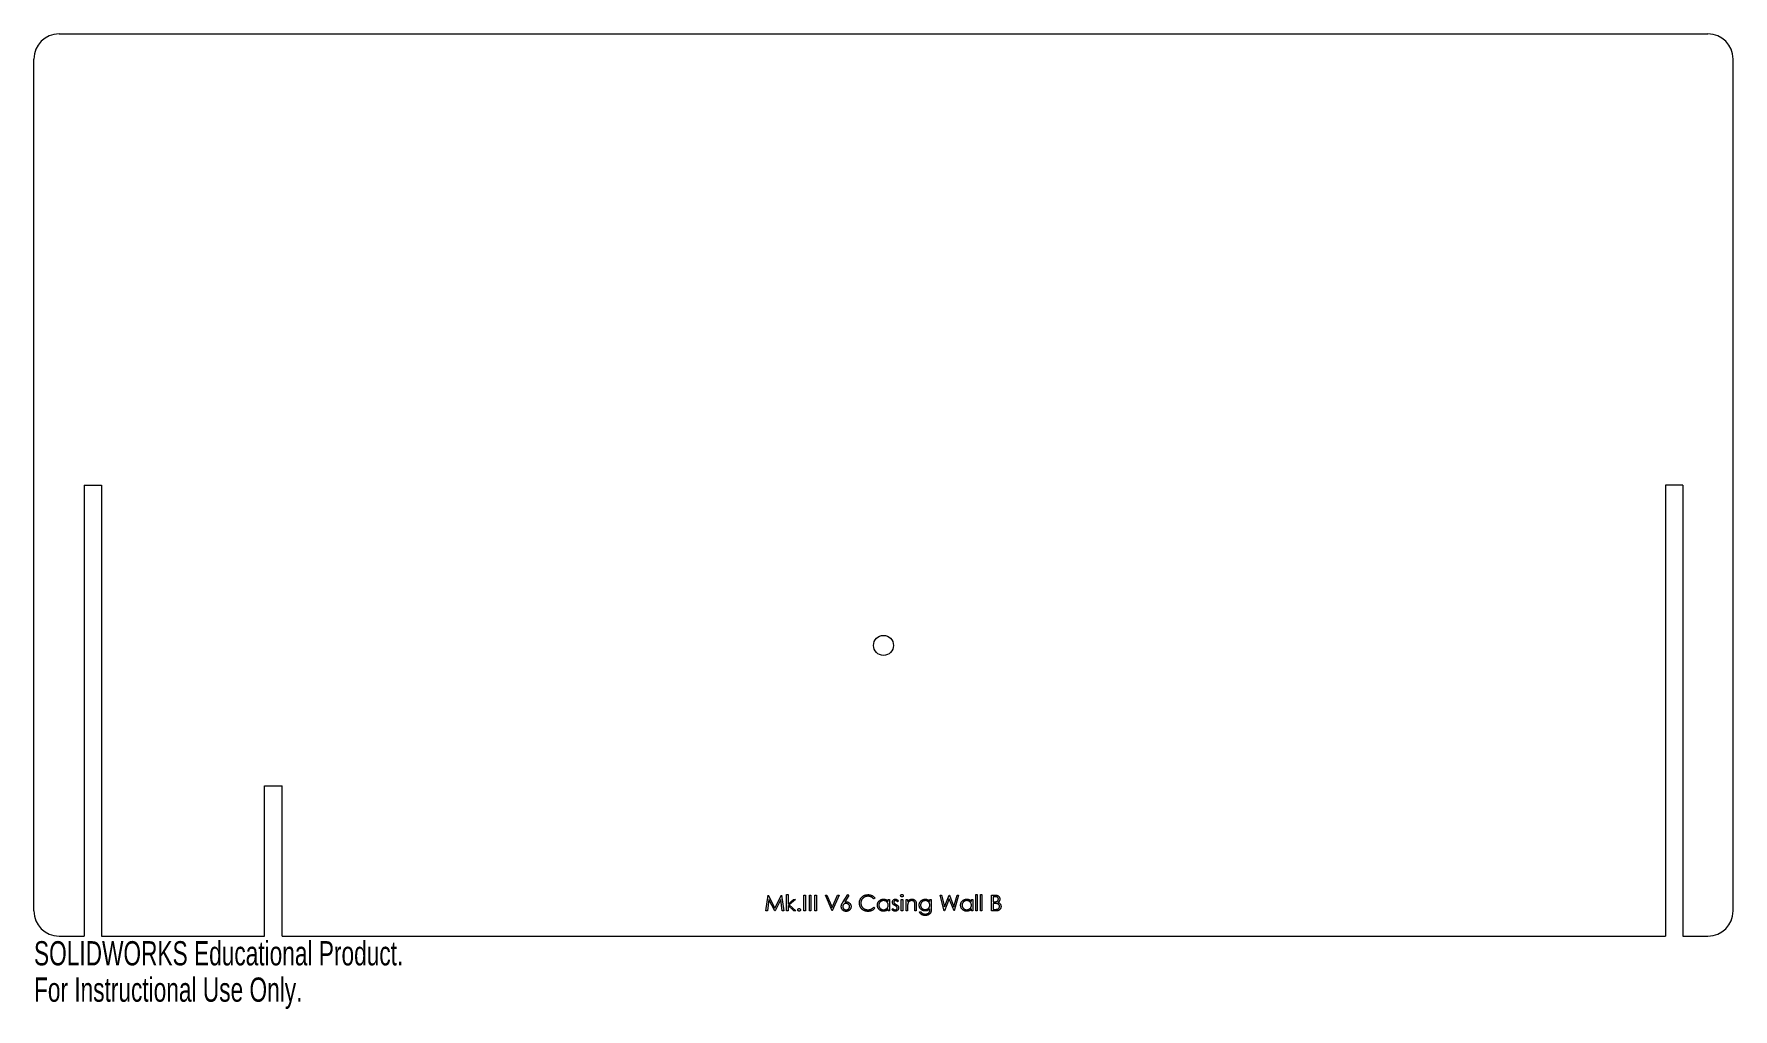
# Model space of a CAD drawing. Header units: millimetres. Extents: x 0 to 339, y -15 to 180.
import ezdxf

# ---------------------------------------------------------------- set-up
doc = ezdxf.new("R2010")
doc.units = ezdxf.units.MM
doc.styles.add('SLDTEXTSTYLE0', font='TXT', dxfattribs={"width": 0.7})

msp = doc.modelspace()

# ---------------------------------------------------------------- linework, layer by layer
at = {"color": 7, "linetype": 'Continuous', "lineweight": 15}
for p, q in [((5, 180), (334, 180)), ((0, 5), (0, 175)), ((339, 5), (339, 175)), ((10, 90), (13.5, 90)), ((10, 90), (10, 0)), ((13.5, 90), (13.5, 0)), ((329, 90), (325.5, 90)), ((325.5, 90), (325.5, 0)), ((329, 90), (329, 0)), ((46, 30), (49.5, 30)), ((46, 0), (46, 30)), ((49.5, 0), (49.5, 30)), ((146.05, 5), (146.47, 8.18)), ((146.64, 7.29), (146.34, 5)), ((146.47, 8.18), (146.51, 8.18)), ((146.51, 8.18), (147.82, 5.57)), ((147.79, 5), (146.64, 7.29)), ((147.82, 5.57), (149.13, 8.18)), ((149, 7.28), (147.86, 5)), ((149.31, 5), (149, 7.28)), ((149.13, 8.18), (149.17, 8.18)), ((149.17, 8.18), (149.6, 5)), ((150.17, 8.26), (150.45, 8.26)), ((150.17, 5), (150.17, 8.26)), ((150.45, 8.26), (150.45, 6.37)), ((150.45, 6.37), (151.51, 7.32)), ((151.92, 7.32), (150.69, 6.22)), ((151.51, 7.32), (151.92, 7.32)), ((153.62, 8.18), (153.91, 8.18)), ((153.62, 5), (153.62, 8.18)), ((153.91, 8.18), (153.91, 5)), ((154.72, 8.18), (155.01, 8.18)), ((154.72, 5), (154.72, 8.18)), ((155.01, 8.18), (155.01, 5)), ((155.82, 8.18), (156.11, 8.18)), ((155.82, 5), (155.82, 8.18)), ((156.11, 8.18), (156.11, 5)), ((157.9, 8.18), (158.2, 8.18)), ((159.24, 5), (157.9, 8.18)), ((158.2, 8.18), (159.26, 5.67)), ((159.26, 5.67), (160.32, 8.18)), ((160.63, 8.18), (159.28, 5)), ((160.32, 8.18), (160.63, 8.18)), ((161.43, 6.81), (162.38, 8.26)), ((162.6, 8.08), (161.76, 6.8)), ((162.38, 8.26), (162.6, 8.08)), ((167.79, 7.59), (167.54, 7.4)), ((170.44, 7.32), (170.72, 7.32)), ((170.44, 6.89), (170.44, 7.32)), ((170.72, 7.32), (170.72, 5)), ((172.47, 7.03), (172.28, 6.83)), ((173.04, 7.32), (173.33, 7.32)), ((173.04, 5), (173.04, 7.32)), ((173.33, 7.32), (173.33, 5)), ((174.02, 7.32), (174.3, 7.32)), ((174.02, 5), (174.02, 7.32)), ((174.3, 7.32), (174.3, 6.9)), ((178.74, 7.32), (179.03, 7.32)), ((178.74, 6.91), (178.74, 7.32)), ((179.03, 7.32), (179.03, 5.48)), ((180.78, 8.18), (181.07, 8.18)), ((181.62, 5), (180.78, 8.18)), ((181.07, 8.18), (181.69, 5.85)), ((182.63, 7.43), (181.66, 5)), ((181.69, 5.85), (182.62, 8.18)), ((182.62, 8.18), (182.66, 8.18)), ((183.58, 5), (182.63, 7.43)), ((182.66, 8.18), (183.56, 5.86)), ((183.56, 5.86), (184.19, 8.18)), ((184.48, 8.18), (183.62, 5)), ((184.19, 8.18), (184.48, 8.18)), ((187.04, 7.32), (187.33, 7.32)), ((187.04, 6.89), (187.04, 7.32)), ((187.33, 7.32), (187.33, 5)), ((187.94, 8.26), (188.22, 8.26)), ((187.94, 5), (187.94, 8.26)), ((188.22, 8.26), (188.22, 5)), ((188.83, 8.26), (189.12, 8.26)), ((188.83, 5), (188.83, 8.26)), ((189.12, 8.26), (189.12, 5)), ((191.07, 8.18), (191.69, 8.18)), ((191.07, 5), (191.07, 8.18)), ((191.36, 7.85), (191.36, 6.83)), ((191.75, 7.85), (191.36, 7.85)), ((191.36, 6.83), (191.55, 6.83)), ((146.34, 5), (146.05, 5)), ((147.86, 5), (147.79, 5)), ((149.6, 5), (149.31, 5)), ((150.45, 5), (150.17, 5)), ((150.45, 6.07), (150.45, 5)), ((151.63, 5), (150.45, 6.07)), ((150.69, 6.22), (152.04, 5)), ((152.04, 5), (151.63, 5)), ((153.91, 5), (153.62, 5)), ((155.01, 5), (154.72, 5)), ((156.11, 5), (155.82, 5)), ((159.28, 5), (159.24, 5)), ((167.54, 5.77), (167.79, 5.58)), ((170.44, 5), (170.44, 5.4)), ((170.72, 5), (170.44, 5)), ((171.17, 5.27), (171.36, 5.49)), ((173.33, 5), (173.04, 5)), ((174.3, 5), (174.02, 5)), ((174.3, 5.84), (174.3, 5)), ((175.77, 5), (175.77, 6.09)), ((176.05, 5), (175.77, 5)), ((176.05, 6.18), (176.05, 5)), ((176.66, 4.84), (176.95, 4.84)), ((178.74, 5.32), (178.74, 5.44)), ((181.66, 5), (181.62, 5)), ((183.62, 5), (183.58, 5)), ((187.04, 5), (187.04, 5.4)), ((187.33, 5), (187.04, 5)), ((188.22, 5), (187.94, 5)), ((189.12, 5), (188.83, 5)), ((191.93, 5), (191.07, 5)), ((191.36, 6.51), (191.36, 5.33)), ((191.55, 6.51), (191.36, 6.51)), ((191.36, 5.33), (191.76, 5.33)), ((5, 0), (10, 0)), ((13.5, 0), (46, 0)), ((49.5, 0), (325.5, 0)), ((329, 0), (334, 0))]:
    msp.add_line(p, q, dxfattribs=at)
msp.add_circle((169.5, 58), 2, dxfattribs=at)
for centre, start, end in [((5, 175), 90, 180), ((334, 175), 0, 90), ((5, 5), 180, 270), ((334, 5), 270, 0)]:
    msp.add_arc(centre, 5, start, end, dxfattribs=at)
for points, knots in [([(161.07, 5.89), (161.08, 5.92), (161.08, 5.98), (161.09, 6.09), (161.12, 6.19), (161.14, 6.28), (161.17, 6.35), (161.2, 6.41), (161.23, 6.47), (161.26, 6.53), (161.3, 6.6), (161.34, 6.66), (161.38, 6.73), (161.41, 6.78), (161.43, 6.81)], [0, 0, 0, 0, 0.097818, 0.199726, 0.305276, 0.415811, 0.474472, 0.537274, 0.603657, 0.674299, 0.749834, 0.828598, 0.912378, 1, 1, 1, 1]), ([(161.76, 6.8), (161.81, 6.81), (161.92, 6.83), (162.03, 6.83), (162.09, 6.83)], [0, 0, 0, 0, 0.512659, 1, 1, 1, 1]), ([(162.09, 6.83), (162.12, 6.83), (162.18, 6.83), (162.27, 6.82), (162.36, 6.8), (162.45, 6.77), (162.53, 6.73), (162.61, 6.68), (162.68, 6.62), (162.75, 6.56), (162.82, 6.49), (162.87, 6.42), (162.92, 6.34), (162.96, 6.26), (162.99, 6.17), (163.01, 6.08), (163.03, 5.99), (163.03, 5.92), (163.03, 5.89)], [0, 0, 0, 0, 0.065231, 0.128405, 0.190067, 0.250943, 0.311546, 0.372863, 0.435024, 0.499072, 0.563091, 0.62551, 0.68668, 0.747283, 0.808563, 0.870742, 0.934341, 1, 1, 1, 1]), ([(164.7, 6.61), (164.7, 6.66), (164.7, 6.78), (164.72, 6.94), (164.76, 7.1), (164.82, 7.25), (164.88, 7.39), (164.97, 7.53), (165.07, 7.66), (165.18, 7.78), (165.31, 7.89), (165.44, 7.99), (165.58, 8.07), (165.73, 8.14), (165.89, 8.19), (166.05, 8.23), (166.23, 8.25), (166.35, 8.25), (166.41, 8.26)], [0, 0, 0, 0, 0.064558, 0.127014, 0.187955, 0.248014, 0.307748, 0.368235, 0.42947, 0.492743, 0.556258, 0.618217, 0.679655, 0.741246, 0.803415, 0.866815, 0.932328, 1, 1, 1, 1]), ([(166.39, 7.93), (166.36, 7.93), (166.29, 7.93), (166.2, 7.92), (166.11, 7.91), (166.02, 7.89), (165.93, 7.86), (165.84, 7.83), (165.76, 7.79), (165.67, 7.75), (165.59, 7.7), (165.52, 7.65), (165.45, 7.6), (165.38, 7.54), (165.32, 7.48), (165.26, 7.41), (165.21, 7.34), (165.16, 7.27), (165.12, 7.19), (165.08, 7.11), (165.05, 7.03), (165.03, 6.94), (165.01, 6.86), (164.99, 6.77), (164.98, 6.68), (164.98, 6.62), (164.98, 6.58)], [0, 0, 0, 0, 0.043955, 0.087502, 0.130463, 0.172752, 0.215403, 0.25765, 0.300153, 0.343121, 0.385925, 0.427686, 0.468818, 0.509492, 0.549883, 0.58998, 0.630405, 0.670869, 0.711384, 0.751627, 0.791776, 0.832459, 0.873319, 0.914543, 0.956924, 1, 1, 1, 1]), ([(167.54, 7.4), (167.52, 7.42), (167.49, 7.46), (167.43, 7.52), (167.37, 7.58), (167.31, 7.63), (167.25, 7.68), (167.18, 7.72), (167.11, 7.76), (167.01, 7.81), (166.88, 7.86), (166.73, 7.9), (166.56, 7.93), (166.45, 7.93), (166.39, 7.93)], [0, 0, 0, 0, 0.063163, 0.125475, 0.187121, 0.248294, 0.309295, 0.36985, 0.430973, 0.492456, 0.616148, 0.740844, 0.868183, 1, 1, 1, 1]), ([(166.41, 8.26), (166.44, 8.26), (166.51, 8.26), (166.62, 8.25), (166.72, 8.23), (166.83, 8.21), (166.92, 8.19), (167.02, 8.16), (167.11, 8.12), (167.2, 8.08), (167.29, 8.04), (167.38, 7.99), (167.45, 7.93), (167.53, 7.87), (167.6, 7.81), (167.67, 7.74), (167.73, 7.67), (167.77, 7.62), (167.79, 7.59)], [0, 0, 0, 0, 0.068548, 0.135683, 0.201215, 0.265682, 0.329267, 0.392395, 0.45507, 0.517127, 0.57879, 0.63974, 0.700192, 0.759806, 0.819628, 0.879355, 0.939512, 1, 1, 1, 1]), ([(168.28, 6.17), (168.28, 6.21), (168.28, 6.29), (168.3, 6.4), (168.33, 6.52), (168.37, 6.63), (168.42, 6.73), (168.48, 6.83), (168.55, 6.92), (168.64, 7.01), (168.73, 7.09), (168.82, 7.16), (168.92, 7.23), (169.03, 7.27), (169.14, 7.31), (169.26, 7.34), (169.38, 7.36), (169.46, 7.36), (169.5, 7.36)], [0, 0, 0, 0, 0.0637745, 0.1260788, 0.1869041, 0.2475739, 0.3080034, 0.3691319, 0.4320332, 0.4967908, 0.5616108, 0.6249139, 0.6867263, 0.7480788, 0.8095823, 0.8716307, 0.9348858, 1, 1, 1, 1]), ([(169.5, 7.08), (169.46, 7.07), (169.38, 7.07), (169.26, 7.05), (169.14, 7.01), (169.03, 6.96), (168.93, 6.89), (168.84, 6.81), (168.76, 6.72), (168.69, 6.62), (168.63, 6.51), (168.59, 6.4), (168.57, 6.28), (168.57, 6.2), (168.56, 6.16)], [0, 0, 0, 0, 0.085921, 0.169593, 0.252476, 0.336244, 0.419505, 0.502036, 0.584775, 0.669846, 0.754185, 0.836658, 0.91801, 1, 1, 1, 1]), ([(169.5, 7.36), (169.54, 7.36), (169.64, 7.36), (169.77, 7.34), (169.9, 7.3), (170.02, 7.25), (170.14, 7.19), (170.25, 7.1), (170.35, 7.01), (170.41, 6.93), (170.44, 6.89)], [0, 0, 0, 0, 0.129862, 0.254654, 0.376015, 0.495255, 0.614798, 0.738106, 0.865196, 1, 1, 1, 1]), ([(170.44, 6.16), (170.44, 6.19), (170.43, 6.25), (170.42, 6.34), (170.4, 6.43), (170.37, 6.52), (170.33, 6.6), (170.29, 6.67), (170.23, 6.75), (170.17, 6.81), (170.1, 6.87), (170.02, 6.93), (169.95, 6.97), (169.87, 7.01), (169.78, 7.04), (169.69, 7.06), (169.6, 7.07), (169.53, 7.08), (169.5, 7.08)], [0, 0, 0, 0, 0.065634, 0.129188, 0.191219, 0.251913, 0.312507, 0.373494, 0.435152, 0.498741, 0.562095, 0.624187, 0.685476, 0.746097, 0.807612, 0.869967, 0.933951, 1, 1, 1, 1]), ([(171.29, 6.75), (171.29, 6.77), (171.29, 6.82), (171.3, 6.88), (171.31, 6.94), (171.33, 6.99), (171.36, 7.05), (171.38, 7.1), (171.42, 7.14), (171.46, 7.19), (171.5, 7.23), (171.55, 7.26), (171.59, 7.29), (171.65, 7.32), (171.7, 7.34), (171.76, 7.35), (171.82, 7.36), (171.86, 7.36), (171.88, 7.36)], [0, 0, 0, 0, 0.067978, 0.133044, 0.196507, 0.258613, 0.319728, 0.380873, 0.442636, 0.505079, 0.567881, 0.628814, 0.68891, 0.748765, 0.809386, 0.870884, 0.934037, 1, 1, 1, 1]), ([(171.88, 7.08), (171.86, 7.07), (171.82, 7.07), (171.76, 7.05), (171.71, 7.02), (171.66, 6.98), (171.62, 6.93), (171.6, 6.88), (171.58, 6.82), (171.58, 6.78), (171.58, 6.76)], [0, 0, 0, 0, 0.124958, 0.245901, 0.369166, 0.498511, 0.628504, 0.751028, 0.873724, 1, 1, 1, 1]), ([(171.88, 7.36), (171.9, 7.36), (171.95, 7.36), (172.03, 7.34), (172.1, 7.32), (172.18, 7.28), (172.25, 7.23), (172.32, 7.17), (172.4, 7.11), (172.45, 7.06), (172.47, 7.03)], [0, 0, 0, 0, 0.105714, 0.213412, 0.326127, 0.444452, 0.569061, 0.702712, 0.846318, 1, 1, 1, 1]), ([(172.28, 6.83), (172.26, 6.85), (172.23, 6.89), (172.18, 6.94), (172.13, 6.98), (172.08, 7.02), (172.03, 7.04), (171.98, 7.06), (171.93, 7.07), (171.89, 7.08), (171.88, 7.08)], [0, 0, 0, 0, 0.158223, 0.305036, 0.441309, 0.565963, 0.683525, 0.793334, 0.898518, 1, 1, 1, 1]), ([(172.92, 8.05), (172.92, 8.07), (172.92, 8.1), (172.94, 8.15), (172.96, 8.19), (173, 8.23), (173.04, 8.26), (173.08, 8.28), (173.13, 8.29), (173.17, 8.3), (173.18, 8.3)], [0, 0, 0, 0, 0.12329, 0.242149, 0.363437, 0.489745, 0.618115, 0.744894, 0.868932, 1, 1, 1, 1]), ([(173.18, 7.81), (173.17, 7.81), (173.13, 7.81), (173.08, 7.83), (173.04, 7.85), (173, 7.88), (172.96, 7.92), (172.94, 7.96), (172.92, 8), (172.92, 8.04), (172.92, 8.05)], [0, 0, 0, 0, 0.131867, 0.256661, 0.384213, 0.513365, 0.640443, 0.761085, 0.879146, 1, 1, 1, 1]), ([(173.18, 8.3), (173.2, 8.3), (173.23, 8.29), (173.28, 8.28), (173.33, 8.26), (173.37, 8.23), (173.41, 8.19), (173.43, 8.15), (173.45, 8.1), (173.45, 8.07), (173.45, 8.05)], [0, 0, 0, 0, 0.131899, 0.258284, 0.384341, 0.51198, 0.638632, 0.75923, 0.877412, 1, 1, 1, 1]), ([(173.45, 8.05), (173.45, 8.04), (173.45, 8), (173.43, 7.96), (173.41, 7.92), (173.37, 7.88), (173.33, 7.85), (173.28, 7.82), (173.23, 7.81), (173.2, 7.81), (173.18, 7.81)], [0, 0, 0, 0, 0.120162, 0.237546, 0.357497, 0.484917, 0.613329, 0.74015, 0.867301, 1, 1, 1, 1]), ([(174.3, 6.9), (174.33, 6.94), (174.39, 7.01), (174.49, 7.11), (174.59, 7.19), (174.7, 7.25), (174.82, 7.3), (174.94, 7.34), (175.06, 7.36), (175.14, 7.36), (175.19, 7.36)], [0, 0, 0, 0, 0.140976, 0.273569, 0.398988, 0.51993, 0.63811, 0.756589, 0.87686, 1, 1, 1, 1]), ([(175.14, 7.08), (175.11, 7.08), (175.07, 7.07), (175, 7.07), (174.94, 7.05), (174.87, 7.03), (174.81, 7.01), (174.75, 6.98), (174.69, 6.94), (174.64, 6.9), (174.58, 6.85), (174.54, 6.81), (174.49, 6.76), (174.45, 6.7), (174.42, 6.65), (174.39, 6.59), (174.37, 6.53), (174.35, 6.48), (174.35, 6.46)], [0, 0, 0, 0, 0.063986, 0.126627, 0.188984, 0.25023, 0.312351, 0.374574, 0.438148, 0.50292, 0.567974, 0.630771, 0.692935, 0.754398, 0.815218, 0.876117, 0.938015, 1, 1, 1, 1]), ([(175.73, 6.62), (175.73, 6.66), (175.71, 6.72), (175.66, 6.82), (175.6, 6.9), (175.53, 6.96), (175.45, 7.02), (175.35, 7.05), (175.25, 7.07), (175.18, 7.07), (175.14, 7.08)], [0, 0, 0, 0, 0.13552, 0.260833, 0.378476, 0.493178, 0.609281, 0.729981, 0.859261, 1, 1, 1, 1]), ([(175.19, 7.36), (175.23, 7.36), (175.31, 7.36), (175.44, 7.33), (175.55, 7.29), (175.66, 7.23), (175.75, 7.16), (175.83, 7.08), (175.9, 6.98), (175.95, 6.89), (175.98, 6.82), (176, 6.75), (176.02, 6.67), (176.03, 6.59), (176.04, 6.5), (176.05, 6.4), (176.05, 6.3), (176.05, 6.22), (176.05, 6.18)], [0, 0, 0, 0, 0.0772404, 0.1511781, 0.223488, 0.2955426, 0.3669763, 0.4371305, 0.5070436, 0.5785597, 0.6166135, 0.6587562, 0.7044912, 0.7548031, 0.8093316, 0.8682745, 0.9320729, 1, 1, 1, 1]), ([(176.62, 6.17), (176.62, 6.19), (176.62, 6.25), (176.63, 6.32), (176.64, 6.4), (176.66, 6.48), (176.68, 6.55), (176.71, 6.62), (176.75, 6.69), (176.78, 6.76), (176.82, 6.83), (176.87, 6.89), (176.92, 6.95), (176.97, 7.01), (177.03, 7.06), (177.09, 7.11), (177.16, 7.16), (177.23, 7.2), (177.3, 7.24), (177.37, 7.27), (177.44, 7.3), (177.52, 7.32), (177.59, 7.34), (177.67, 7.35), (177.74, 7.36), (177.8, 7.36), (177.82, 7.36)], [0, 0, 0, 0, 0.042034, 0.083905, 0.125069, 0.166158, 0.20721, 0.248491, 0.289878, 0.33217, 0.374476, 0.416225, 0.45761, 0.499073, 0.540553, 0.582249, 0.62455, 0.667433, 0.710323, 0.752467, 0.794065, 0.835216, 0.876228, 0.917446, 0.958643, 1, 1, 1, 1]), ([(177.84, 7.08), (177.8, 7.07), (177.72, 7.07), (177.6, 7.05), (177.48, 7.01), (177.37, 6.96), (177.27, 6.89), (177.18, 6.81), (177.1, 6.72), (177.03, 6.62), (176.98, 6.51), (176.94, 6.4), (176.91, 6.28), (176.91, 6.2), (176.91, 6.16)], [0, 0, 0, 0, 0.085519, 0.169309, 0.252218, 0.336756, 0.420595, 0.502741, 0.584804, 0.668268, 0.751823, 0.833629, 0.91622, 1, 1, 1, 1]), ([(177.82, 7.36), (177.86, 7.36), (177.95, 7.36), (178.07, 7.34), (178.19, 7.31), (178.31, 7.26), (178.42, 7.2), (178.53, 7.13), (178.64, 7.03), (178.71, 6.95), (178.74, 6.91)], [0, 0, 0, 0, 0.120911, 0.238762, 0.354755, 0.470359, 0.589144, 0.716329, 0.852445, 1, 1, 1, 1]), ([(178.74, 6.17), (178.74, 6.22), (178.74, 6.3), (178.71, 6.42), (178.68, 6.53), (178.63, 6.64), (178.56, 6.73), (178.49, 6.82), (178.4, 6.9), (178.3, 6.96), (178.19, 7.01), (178.08, 7.05), (177.96, 7.07), (177.88, 7.07), (177.84, 7.08)], [0, 0, 0, 0, 0.089243, 0.174349, 0.257613, 0.339527, 0.420997, 0.501579, 0.582542, 0.666133, 0.750049, 0.832743, 0.915647, 1, 1, 1, 1]), ([(184.89, 6.17), (184.89, 6.21), (184.89, 6.29), (184.91, 6.4), (184.93, 6.52), (184.97, 6.63), (185.02, 6.73), (185.09, 6.83), (185.16, 6.92), (185.24, 7.01), (185.33, 7.09), (185.43, 7.16), (185.53, 7.23), (185.64, 7.27), (185.75, 7.31), (185.86, 7.34), (185.98, 7.36), (186.06, 7.36), (186.11, 7.36)], [0, 0, 0, 0, 0.0637745, 0.1260788, 0.1869041, 0.2475739, 0.3080034, 0.3691319, 0.4320332, 0.4967908, 0.5616108, 0.6249139, 0.6867263, 0.7480788, 0.8095823, 0.8716307, 0.9348858, 1, 1, 1, 1]), ([(186.11, 7.08), (186.07, 7.07), (185.99, 7.07), (185.86, 7.05), (185.75, 7.01), (185.64, 6.96), (185.54, 6.89), (185.45, 6.81), (185.36, 6.72), (185.3, 6.62), (185.24, 6.51), (185.2, 6.4), (185.18, 6.28), (185.17, 6.2), (185.17, 6.16)], [0, 0, 0, 0, 0.0859205, 0.1695934, 0.2524755, 0.3362445, 0.4195045, 0.5020359, 0.5847746, 0.6698465, 0.7541849, 0.8366582, 0.9180097, 1, 1, 1, 1]), ([(186.11, 7.36), (186.15, 7.36), (186.25, 7.36), (186.38, 7.34), (186.51, 7.3), (186.63, 7.25), (186.75, 7.19), (186.85, 7.1), (186.96, 7.01), (187.01, 6.93), (187.04, 6.89)], [0, 0, 0, 0, 0.129862, 0.254654, 0.376015, 0.495255, 0.614798, 0.738106, 0.865196, 1, 1, 1, 1]), ([(187.04, 6.16), (187.04, 6.19), (187.04, 6.25), (187.03, 6.34), (187.01, 6.43), (186.98, 6.52), (186.94, 6.6), (186.89, 6.67), (186.84, 6.75), (186.77, 6.81), (186.71, 6.87), (186.63, 6.93), (186.55, 6.97), (186.47, 7.01), (186.39, 7.04), (186.3, 7.06), (186.2, 7.07), (186.14, 7.08), (186.11, 7.08)], [0, 0, 0, 0, 0.065634, 0.129188, 0.191219, 0.251913, 0.312507, 0.373494, 0.435152, 0.498741, 0.562095, 0.624187, 0.685476, 0.746097, 0.807612, 0.869967, 0.933951, 1, 1, 1, 1]), ([(191.55, 6.83), (191.58, 6.83), (191.63, 6.83), (191.71, 6.83), (191.78, 6.84), (191.85, 6.85), (191.91, 6.86), (191.97, 6.87), (192.02, 6.88), (192.07, 6.9), (192.14, 6.93), (192.21, 6.97), (192.27, 7.02), (192.32, 7.09), (192.36, 7.15), (192.39, 7.23), (192.41, 7.3), (192.42, 7.36), (192.42, 7.38)], [0, 0, 0, 0, 0.072301, 0.1397, 0.202289, 0.2606, 0.31319, 0.361739, 0.405706, 0.44554, 0.518832, 0.589778, 0.658867, 0.72843, 0.797283, 0.864815, 0.931364, 1, 1, 1, 1]), ([(191.69, 8.18), (191.72, 8.17), (191.78, 8.17), (191.87, 8.17), (191.95, 8.16), (192.02, 8.15), (192.09, 8.14), (192.16, 8.13), (192.21, 8.11), (192.28, 8.08), (192.36, 8.04), (192.45, 7.97), (192.52, 7.89), (192.59, 7.81), (192.64, 7.71), (192.68, 7.61), (192.7, 7.5), (192.7, 7.43), (192.7, 7.39)], [0, 0, 0, 0, 0.062594, 0.121323, 0.17668, 0.228365, 0.276868, 0.321879, 0.364099, 0.403356, 0.477968, 0.550535, 0.623584, 0.698175, 0.773354, 0.847281, 0.922818, 1, 1, 1, 1]), ([(192.42, 7.38), (192.42, 7.4), (192.42, 7.43), (192.41, 7.49), (192.39, 7.53), (192.38, 7.58), (192.35, 7.62), (192.33, 7.66), (192.29, 7.69), (192.26, 7.73), (192.21, 7.76), (192.16, 7.78), (192.11, 7.8), (192.05, 7.82), (191.98, 7.83), (191.91, 7.84), (191.83, 7.85), (191.77, 7.85), (191.75, 7.85)], [0, 0, 0, 0, 0.057003, 0.111818, 0.164402, 0.21587, 0.266841, 0.317479, 0.369902, 0.4234, 0.479718, 0.539241, 0.602431, 0.67103, 0.744485, 0.823454, 0.90874, 1, 1, 1, 1]), ([(192.7, 7.39), (192.7, 7.35), (192.7, 7.28), (192.68, 7.18), (192.65, 7.09), (192.61, 7), (192.56, 6.91), (192.5, 6.84), (192.42, 6.77), (192.36, 6.73), (192.33, 6.71)], [0, 0, 0, 0, 0.130569, 0.256581, 0.380552, 0.503623, 0.625739, 0.747549, 0.871766, 1, 1, 1, 1]), ([(152.4, 5.22), (152.4, 5.24), (152.41, 5.28), (152.42, 5.33), (152.45, 5.37), (152.48, 5.41), (152.52, 5.45), (152.57, 5.47), (152.62, 5.49), (152.65, 5.49), (152.67, 5.49)], [0, 0, 0, 0, 0.129097, 0.252046, 0.373905, 0.501038, 0.628171, 0.751376, 0.872426, 1, 1, 1, 1]), ([(152.67, 4.96), (152.65, 4.96), (152.62, 4.96), (152.57, 4.98), (152.52, 5), (152.48, 5.04), (152.45, 5.08), (152.42, 5.12), (152.41, 5.17), (152.4, 5.21), (152.4, 5.22)], [0, 0, 0, 0, 0.1277566, 0.2494144, 0.3727965, 0.5001113, 0.6286099, 0.7506434, 0.8737684, 1, 1, 1, 1]), ([(152.67, 5.49), (152.69, 5.49), (152.72, 5.49), (152.77, 5.47), (152.82, 5.45), (152.86, 5.41), (152.89, 5.37), (152.92, 5.33), (152.93, 5.28), (152.93, 5.24), (152.93, 5.22)], [0, 0, 0, 0, 0.127519, 0.249986, 0.371792, 0.49887, 0.625948, 0.748492, 0.870959, 1, 1, 1, 1]), ([(152.93, 5.22), (152.93, 5.21), (152.93, 5.17), (152.92, 5.12), (152.89, 5.08), (152.86, 5.04), (152.82, 5), (152.77, 4.98), (152.72, 4.96), (152.69, 4.96), (152.67, 4.96)], [0, 0, 0, 0, 0.126178, 0.248821, 0.37154, 0.499984, 0.627244, 0.749226, 0.872298, 1, 1, 1, 1]), ([(162.04, 4.92), (161.99, 4.92), (161.91, 4.92), (161.78, 4.95), (161.66, 4.99), (161.55, 5.04), (161.44, 5.11), (161.35, 5.19), (161.27, 5.29), (161.2, 5.4), (161.14, 5.51), (161.1, 5.63), (161.08, 5.76), (161.08, 5.84), (161.07, 5.89)], [0, 0, 0, 0, 0.084335, 0.167052, 0.249566, 0.33274, 0.415915, 0.497828, 0.580373, 0.6646, 0.749467, 0.83251, 0.915639, 1, 1, 1, 1]), ([(162.03, 6.51), (162, 6.51), (161.95, 6.5), (161.89, 6.5), (161.82, 6.48), (161.76, 6.46), (161.7, 6.44), (161.64, 6.4), (161.59, 6.37), (161.54, 6.32), (161.5, 6.28), (161.46, 6.23), (161.43, 6.17), (161.4, 6.12), (161.38, 6.06), (161.37, 6), (161.36, 5.94), (161.36, 5.9), (161.36, 5.87)], [0, 0, 0, 0, 0.070599, 0.137901, 0.203196, 0.26679, 0.329106, 0.390654, 0.452653, 0.515748, 0.577926, 0.63893, 0.698351, 0.757296, 0.816394, 0.876267, 0.936817, 1, 1, 1, 1]), ([(161.36, 5.87), (161.36, 5.85), (161.36, 5.81), (161.37, 5.75), (161.39, 5.69), (161.41, 5.63), (161.44, 5.58), (161.47, 5.52), (161.51, 5.47), (161.56, 5.43), (161.61, 5.38), (161.67, 5.35), (161.72, 5.32), (161.79, 5.29), (161.85, 5.27), (161.91, 5.25), (161.98, 5.25), (162.03, 5.24), (162.05, 5.24)], [0, 0, 0, 0, 0.061842, 0.121262, 0.180746, 0.239231, 0.298308, 0.358183, 0.420359, 0.484792, 0.549938, 0.613718, 0.676681, 0.739154, 0.8022, 0.86674, 0.93205, 1, 1, 1, 1]), ([(162.74, 5.87), (162.74, 5.9), (162.74, 5.94), (162.73, 6), (162.72, 6.06), (162.69, 6.12), (162.66, 6.17), (162.62, 6.23), (162.58, 6.28), (162.53, 6.32), (162.48, 6.37), (162.42, 6.4), (162.36, 6.44), (162.3, 6.46), (162.24, 6.48), (162.17, 6.5), (162.1, 6.5), (162.05, 6.51), (162.03, 6.51)], [0, 0, 0, 0, 0.061138, 0.119994, 0.178225, 0.236256, 0.294929, 0.354716, 0.41673, 0.480664, 0.545832, 0.609758, 0.672971, 0.736017, 0.799839, 0.864775, 0.931088, 1, 1, 1, 1]), ([(163.03, 5.89), (163.03, 5.85), (163.02, 5.76), (163, 5.63), (162.96, 5.51), (162.9, 5.4), (162.83, 5.29), (162.75, 5.2), (162.65, 5.12), (162.54, 5.05), (162.42, 4.99), (162.3, 4.95), (162.17, 4.92), (162.08, 4.92), (162.04, 4.92)], [0, 0, 0, 0, 0.085948, 0.169125, 0.250399, 0.33229, 0.413364, 0.494172, 0.576022, 0.660757, 0.745783, 0.830044, 0.914028, 1, 1, 1, 1]), ([(162.05, 5.24), (162.07, 5.24), (162.12, 5.25), (162.19, 5.25), (162.25, 5.27), (162.32, 5.29), (162.38, 5.32), (162.43, 5.35), (162.49, 5.39), (162.54, 5.43), (162.59, 5.47), (162.63, 5.52), (162.66, 5.58), (162.69, 5.63), (162.72, 5.69), (162.73, 5.75), (162.74, 5.81), (162.74, 5.85), (162.74, 5.87)], [0, 0, 0, 0, 0.067962, 0.133283, 0.197835, 0.260892, 0.323377, 0.38635, 0.449638, 0.514795, 0.57924, 0.641814, 0.701359, 0.760727, 0.819222, 0.878716, 0.938147, 1, 1, 1, 1]), ([(165.1, 5.47), (165.07, 5.51), (165, 5.59), (164.92, 5.72), (164.85, 5.85), (164.8, 5.99), (164.75, 6.14), (164.72, 6.29), (164.7, 6.44), (164.7, 6.55), (164.7, 6.61)], [0, 0, 0, 0, 0.124329, 0.247156, 0.36878, 0.490734, 0.613614, 0.738958, 0.867311, 1, 1, 1, 1]), ([(164.98, 6.58), (164.98, 6.54), (164.99, 6.45), (165.01, 6.31), (165.04, 6.18), (165.08, 6.06), (165.14, 5.94), (165.21, 5.83), (165.29, 5.72), (165.39, 5.63), (165.49, 5.54), (165.6, 5.46), (165.72, 5.39), (165.84, 5.34), (165.97, 5.3), (166.11, 5.27), (166.26, 5.25), (166.36, 5.25), (166.41, 5.24)], [0, 0, 0, 0, 0.064323, 0.12629, 0.186726, 0.246146, 0.305576, 0.365429, 0.426326, 0.48884, 0.551725, 0.613919, 0.675484, 0.737334, 0.800229, 0.864502, 0.931041, 1, 1, 1, 1]), ([(166.41, 4.92), (166.37, 4.92), (166.31, 4.92), (166.21, 4.93), (166.11, 4.94), (166.02, 4.95), (165.92, 4.97), (165.84, 5), (165.75, 5.02), (165.67, 5.06), (165.59, 5.09), (165.51, 5.13), (165.43, 5.18), (165.36, 5.23), (165.29, 5.28), (165.22, 5.34), (165.16, 5.41), (165.12, 5.45), (165.1, 5.47)], [0, 0, 0, 0, 0.069663, 0.13775, 0.203917, 0.26878, 0.332414, 0.394754, 0.45618, 0.516996, 0.577396, 0.637198, 0.696999, 0.756756, 0.816554, 0.876948, 0.938132, 1, 1, 1, 1]), ([(166.41, 5.24), (166.46, 5.25), (166.57, 5.25), (166.73, 5.27), (166.88, 5.32), (167.03, 5.37), (167.17, 5.45), (167.3, 5.54), (167.43, 5.65), (167.5, 5.73), (167.54, 5.77)], [0, 0, 0, 0, 0.128515, 0.252949, 0.374755, 0.49594, 0.617181, 0.740909, 0.867811, 1, 1, 1, 1]), ([(167.79, 5.58), (167.77, 5.56), (167.73, 5.51), (167.67, 5.43), (167.6, 5.37), (167.52, 5.3), (167.45, 5.24), (167.37, 5.19), (167.29, 5.14), (167.2, 5.09), (167.11, 5.05), (167.02, 5.02), (166.92, 4.99), (166.82, 4.96), (166.72, 4.94), (166.62, 4.93), (166.52, 4.92), (166.45, 4.92), (166.41, 4.92)], [0, 0, 0, 0, 0.0616742, 0.1230531, 0.183475, 0.2437265, 0.3042789, 0.3648629, 0.4259462, 0.4873912, 0.5492204, 0.6111436, 0.6735285, 0.7369615, 0.8007853, 0.8660126, 0.9321007, 1, 1, 1, 1]), ([(169.49, 4.96), (169.45, 4.96), (169.37, 4.96), (169.25, 4.98), (169.13, 5.01), (169.02, 5.04), (168.92, 5.1), (168.82, 5.16), (168.72, 5.23), (168.63, 5.31), (168.55, 5.4), (168.48, 5.49), (168.42, 5.59), (168.37, 5.7), (168.33, 5.81), (168.3, 5.92), (168.28, 6.04), (168.28, 6.13), (168.28, 6.17)], [0, 0, 0, 0, 0.06462, 0.1274335, 0.1890041, 0.2499301, 0.3106685, 0.372329, 0.4349391, 0.4995755, 0.5641912, 0.6267352, 0.6881093, 0.7492936, 0.8103305, 0.8719012, 0.9350459, 1, 1, 1, 1]), ([(168.56, 6.16), (168.57, 6.12), (168.57, 6.04), (168.59, 5.93), (168.63, 5.81), (168.69, 5.7), (168.76, 5.6), (168.84, 5.51), (168.93, 5.43), (169.03, 5.36), (169.14, 5.31), (169.26, 5.27), (169.38, 5.25), (169.46, 5.25), (169.5, 5.24)], [0, 0, 0, 0, 0.081589, 0.162859, 0.245484, 0.330807, 0.416493, 0.499893, 0.583048, 0.667158, 0.751312, 0.833785, 0.916256, 1, 1, 1, 1]), ([(170.44, 5.4), (170.4, 5.37), (170.34, 5.29), (170.24, 5.2), (170.13, 5.12), (170.01, 5.06), (169.89, 5.02), (169.76, 4.98), (169.63, 4.96), (169.53, 4.96), (169.49, 4.96)], [0, 0, 0, 0, 0.134298, 0.262085, 0.38627, 0.507165, 0.6273, 0.748145, 0.87237, 1, 1, 1, 1]), ([(169.5, 5.24), (169.54, 5.25), (169.62, 5.25), (169.74, 5.27), (169.86, 5.31), (169.97, 5.36), (170.08, 5.43), (170.17, 5.5), (170.25, 5.59), (170.32, 5.69), (170.37, 5.8), (170.41, 5.91), (170.43, 6.03), (170.43, 6.11), (170.44, 6.16)], [0, 0, 0, 0, 0.084802, 0.168664, 0.252552, 0.33824, 0.423103, 0.505556, 0.586176, 0.667136, 0.748499, 0.830452, 0.913456, 1, 1, 1, 1]), ([(171.83, 4.96), (171.8, 4.96), (171.74, 4.96), (171.64, 4.98), (171.55, 5), (171.46, 5.04), (171.38, 5.09), (171.3, 5.14), (171.23, 5.2), (171.19, 5.25), (171.17, 5.27)], [0, 0, 0, 0, 0.126743, 0.251724, 0.377219, 0.504694, 0.631458, 0.755401, 0.877701, 1, 1, 1, 1]), ([(171.4, 6.39), (171.38, 6.42), (171.35, 6.47), (171.32, 6.56), (171.29, 6.66), (171.29, 6.72), (171.29, 6.75)], [0, 0, 0, 0, 0.246252, 0.492591, 0.74057, 1, 1, 1, 1]), ([(171.36, 5.49), (171.38, 5.47), (171.41, 5.43), (171.47, 5.38), (171.52, 5.34), (171.58, 5.3), (171.64, 5.28), (171.7, 5.26), (171.76, 5.25), (171.8, 5.24), (171.82, 5.24)], [0, 0, 0, 0, 0.147476, 0.285904, 0.417172, 0.540501, 0.659238, 0.775006, 0.887229, 1, 1, 1, 1]), ([(171.8, 6.08), (171.77, 6.09), (171.73, 6.12), (171.66, 6.16), (171.6, 6.2), (171.55, 6.24), (171.5, 6.28), (171.46, 6.32), (171.43, 6.35), (171.41, 6.38), (171.4, 6.39)], [0, 0, 0, 0, 0.157762, 0.30595, 0.443775, 0.572824, 0.692154, 0.802296, 0.905564, 1, 1, 1, 1]), ([(171.58, 6.76), (171.58, 6.75), (171.58, 6.71), (171.59, 6.65), (171.62, 6.6), (171.64, 6.57), (171.65, 6.55)], [0, 0, 0, 0, 0.24004, 0.479403, 0.731757, 1, 1, 1, 1]), ([(171.65, 6.55), (171.66, 6.54), (171.68, 6.53), (171.71, 6.5), (171.74, 6.47), (171.78, 6.44), (171.82, 6.41), (171.87, 6.38), (171.93, 6.35), (171.97, 6.33), (171.99, 6.31)], [0, 0, 0, 0, 0.083425, 0.17756, 0.283982, 0.402217, 0.533568, 0.676121, 0.831649, 1, 1, 1, 1]), ([(172.15, 5.84), (172.14, 5.85), (172.13, 5.86), (172.1, 5.89), (172.06, 5.92), (172.02, 5.95), (171.97, 5.98), (171.92, 6.01), (171.86, 6.04), (171.82, 6.07), (171.8, 6.08)], [0, 0, 0, 0, 0.076875, 0.167462, 0.27227, 0.389551, 0.520801, 0.666263, 0.825545, 1, 1, 1, 1]), ([(171.82, 5.24), (171.85, 5.25), (171.9, 5.25), (171.98, 5.27), (172.05, 5.3), (172.11, 5.35), (172.16, 5.41), (172.2, 5.48), (172.22, 5.54), (172.23, 5.59), (172.23, 5.62)], [0, 0, 0, 0, 0.134042, 0.261896, 0.387836, 0.517686, 0.644509, 0.764718, 0.880291, 1, 1, 1, 1]), ([(172.51, 5.63), (172.51, 5.61), (172.51, 5.56), (172.5, 5.5), (172.49, 5.43), (172.46, 5.37), (172.44, 5.31), (172.4, 5.26), (172.36, 5.2), (172.32, 5.15), (172.27, 5.11), (172.22, 5.07), (172.16, 5.03), (172.1, 5.01), (172.04, 4.99), (171.97, 4.97), (171.9, 4.96), (171.86, 4.96), (171.83, 4.96)], [0, 0, 0, 0, 0.064548, 0.127199, 0.188597, 0.24864, 0.309525, 0.370037, 0.431889, 0.495704, 0.559519, 0.621372, 0.682397, 0.743568, 0.805498, 0.86864, 0.933066, 1, 1, 1, 1]), ([(171.99, 6.31), (172.01, 6.3), (172.06, 6.27), (172.13, 6.23), (172.19, 6.19), (172.24, 6.15), (172.29, 6.11), (172.34, 6.07), (172.37, 6.03), (172.39, 6), (172.4, 5.99)], [0, 0, 0, 0, 0.158989, 0.307115, 0.446213, 0.574876, 0.694152, 0.804581, 0.906593, 1, 1, 1, 1]), ([(172.23, 5.62), (172.23, 5.64), (172.22, 5.68), (172.21, 5.74), (172.18, 5.79), (172.16, 5.82), (172.15, 5.84)], [0, 0, 0, 0, 0.253475, 0.500453, 0.745578, 1, 1, 1, 1]), ([(172.4, 5.99), (172.42, 5.96), (172.45, 5.91), (172.49, 5.82), (172.51, 5.73), (172.51, 5.66), (172.51, 5.63)], [0, 0, 0, 0, 0.248839, 0.495235, 0.743336, 1, 1, 1, 1]), ([(174.35, 6.46), (174.34, 6.45), (174.34, 6.41), (174.33, 6.36), (174.32, 6.29), (174.31, 6.22), (174.31, 6.14), (174.31, 6.04), (174.3, 5.94), (174.3, 5.88), (174.3, 5.84)], [0, 0, 0, 0, 0.076995, 0.167615, 0.271052, 0.38946, 0.520843, 0.666399, 0.826094, 1, 1, 1, 1]), ([(175.77, 6.09), (175.77, 6.12), (175.77, 6.18), (175.77, 6.27), (175.76, 6.35), (175.76, 6.42), (175.76, 6.48), (175.75, 6.53), (175.74, 6.58), (175.74, 6.61), (175.73, 6.62)], [0, 0, 0, 0, 0.17885, 0.34211, 0.489826, 0.623254, 0.74008, 0.841483, 0.928908, 1, 1, 1, 1]), ([(177.81, 5), (177.79, 5), (177.73, 5), (177.66, 5.01), (177.58, 5.02), (177.5, 5.04), (177.43, 5.06), (177.35, 5.09), (177.28, 5.12), (177.21, 5.16), (177.14, 5.2), (177.08, 5.24), (177.02, 5.29), (176.96, 5.34), (176.91, 5.4), (176.86, 5.45), (176.82, 5.52), (176.78, 5.58), (176.74, 5.65), (176.71, 5.72), (176.68, 5.79), (176.66, 5.86), (176.64, 5.94), (176.63, 6.01), (176.63, 6.09), (176.62, 6.14), (176.62, 6.17)], [0, 0, 0, 0, 0.042865, 0.085222, 0.127202, 0.169025, 0.210882, 0.252963, 0.295628, 0.338553, 0.381463, 0.423582, 0.465066, 0.506312, 0.54704, 0.587676, 0.628675, 0.669946, 0.711036, 0.751996, 0.792673, 0.833446, 0.874191, 0.915494, 0.957478, 1, 1, 1, 1]), ([(177.85, 4.1), (177.8, 4.11), (177.71, 4.11), (177.57, 4.12), (177.44, 4.15), (177.32, 4.19), (177.21, 4.23), (177.11, 4.29), (177.02, 4.35), (176.93, 4.42), (176.86, 4.5), (176.79, 4.6), (176.72, 4.71), (176.68, 4.79), (176.66, 4.84)], [0, 0, 0, 0, 0.0964914, 0.1884737, 0.2768399, 0.3621366, 0.4434368, 0.5201655, 0.5927097, 0.6629173, 0.7354188, 0.814881, 0.9030606, 1, 1, 1, 1]), ([(176.91, 6.16), (176.91, 6.13), (176.91, 6.06), (176.92, 5.98), (176.94, 5.89), (176.97, 5.81), (177.01, 5.73), (177.05, 5.66), (177.1, 5.59), (177.16, 5.53), (177.23, 5.47), (177.3, 5.42), (177.38, 5.38), (177.46, 5.34), (177.54, 5.32), (177.63, 5.3), (177.73, 5.29), (177.79, 5.29), (177.83, 5.28)], [0, 0, 0, 0, 0.064983, 0.127803, 0.189056, 0.248395, 0.307691, 0.366977, 0.42734, 0.488795, 0.550674, 0.612045, 0.673369, 0.73493, 0.79781, 0.862892, 0.930095, 1, 1, 1, 1]), ([(176.95, 4.84), (176.97, 4.8), (177.02, 4.73), (177.1, 4.64), (177.19, 4.56), (177.3, 4.5), (177.41, 4.45), (177.54, 4.41), (177.67, 4.39), (177.77, 4.39), (177.82, 4.39)], [0, 0, 0, 0, 0.124716, 0.243805, 0.360062, 0.475112, 0.593525, 0.71935, 0.853855, 1, 1, 1, 1]), ([(178.74, 5.44), (178.71, 5.41), (178.65, 5.34), (178.55, 5.25), (178.45, 5.18), (178.33, 5.11), (178.21, 5.06), (178.08, 5.03), (177.95, 5), (177.86, 5), (177.81, 5)], [0, 0, 0, 0, 0.126561, 0.250895, 0.374719, 0.499826, 0.624964, 0.749039, 0.87318, 1, 1, 1, 1]), ([(177.82, 4.39), (177.87, 4.39), (177.97, 4.39), (178.1, 4.41), (178.23, 4.45), (178.34, 4.5), (178.44, 4.55), (178.53, 4.62), (178.6, 4.69), (178.64, 4.76), (178.67, 4.82), (178.69, 4.87), (178.71, 4.93), (178.72, 5), (178.73, 5.07), (178.73, 5.15), (178.74, 5.23), (178.74, 5.29), (178.74, 5.32)], [0, 0, 0, 0, 0.098171, 0.189264, 0.274463, 0.355023, 0.43092, 0.501086, 0.566608, 0.629721, 0.662711, 0.698766, 0.738611, 0.782581, 0.830409, 0.882578, 0.939229, 1, 1, 1, 1]), ([(177.83, 5.28), (177.86, 5.29), (177.93, 5.29), (178.02, 5.3), (178.11, 5.32), (178.2, 5.34), (178.28, 5.38), (178.35, 5.42), (178.43, 5.47), (178.49, 5.53), (178.55, 5.59), (178.6, 5.66), (178.64, 5.73), (178.68, 5.81), (178.71, 5.9), (178.73, 5.98), (178.74, 6.08), (178.74, 6.14), (178.74, 6.17)], [0, 0, 0, 0, 0.070121, 0.137122, 0.201487, 0.263765, 0.32456, 0.384739, 0.444905, 0.505232, 0.565494, 0.6251, 0.68435, 0.743883, 0.804608, 0.867239, 0.932094, 1, 1, 1, 1]), ([(178.94, 4.77), (178.93, 4.74), (178.91, 4.69), (178.87, 4.62), (178.83, 4.55), (178.78, 4.48), (178.73, 4.43), (178.67, 4.37), (178.61, 4.32), (178.54, 4.28), (178.46, 4.23), (178.39, 4.2), (178.31, 4.17), (178.22, 4.15), (178.13, 4.13), (178.04, 4.11), (177.95, 4.11), (177.88, 4.1), (177.85, 4.1)], [0, 0, 0, 0, 0.0613707, 0.1209065, 0.1794237, 0.2376067, 0.2959385, 0.3542182, 0.4135371, 0.4740868, 0.5351212, 0.5969877, 0.6600198, 0.7242775, 0.7900119, 0.8577477, 0.927829, 1, 1, 1, 1]), ([(179.03, 5.48), (179.02, 5.44), (179.02, 5.36), (179.02, 5.25), (179.01, 5.15), (179.01, 5.06), (178.99, 4.98), (178.98, 4.9), (178.96, 4.83), (178.95, 4.79), (178.94, 4.77)], [0, 0, 0, 0, 0.163445, 0.315489, 0.456291, 0.585864, 0.705429, 0.813371, 0.911718, 1, 1, 1, 1]), ([(186.1, 4.96), (186.06, 4.96), (185.97, 4.96), (185.86, 4.98), (185.74, 5.01), (185.63, 5.04), (185.53, 5.1), (185.43, 5.16), (185.33, 5.23), (185.24, 5.31), (185.16, 5.4), (185.08, 5.49), (185.02, 5.59), (184.97, 5.7), (184.93, 5.81), (184.91, 5.92), (184.89, 6.04), (184.89, 6.13), (184.89, 6.17)], [0, 0, 0, 0, 0.06462, 0.1274335, 0.1890041, 0.2499301, 0.3106685, 0.372329, 0.4349391, 0.4995755, 0.5641912, 0.6267352, 0.6881093, 0.7492936, 0.8103305, 0.8719012, 0.9350459, 1, 1, 1, 1]), ([(185.17, 6.16), (185.17, 6.12), (185.18, 6.04), (185.2, 5.93), (185.24, 5.81), (185.3, 5.7), (185.37, 5.6), (185.45, 5.51), (185.54, 5.43), (185.64, 5.36), (185.75, 5.31), (185.87, 5.27), (185.99, 5.25), (186.07, 5.25), (186.11, 5.24)], [0, 0, 0, 0, 0.0815893, 0.1628589, 0.2454837, 0.3308071, 0.4164934, 0.4998932, 0.5830482, 0.6671579, 0.7513119, 0.8337848, 0.9162565, 1, 1, 1, 1]), ([(187.04, 5.4), (187.01, 5.37), (186.95, 5.29), (186.84, 5.2), (186.73, 5.12), (186.62, 5.06), (186.49, 5.02), (186.37, 4.98), (186.23, 4.96), (186.14, 4.96), (186.1, 4.96)], [0, 0, 0, 0, 0.134298, 0.262085, 0.38627, 0.507165, 0.6273, 0.748145, 0.87237, 1, 1, 1, 1]), ([(186.11, 5.24), (186.15, 5.25), (186.23, 5.25), (186.35, 5.27), (186.47, 5.31), (186.58, 5.36), (186.69, 5.43), (186.78, 5.5), (186.86, 5.59), (186.93, 5.69), (186.98, 5.8), (187.02, 5.91), (187.04, 6.03), (187.04, 6.11), (187.04, 6.16)], [0, 0, 0, 0, 0.084802, 0.168664, 0.252552, 0.33824, 0.423103, 0.505556, 0.586176, 0.667136, 0.748499, 0.830452, 0.913456, 1, 1, 1, 1]), ([(192.14, 6.47), (192.13, 6.47), (192.09, 6.48), (192.04, 6.49), (191.98, 6.49), (191.91, 6.5), (191.83, 6.5), (191.74, 6.5), (191.65, 6.51), (191.58, 6.51), (191.55, 6.51)], [0, 0, 0, 0, 0.079306, 0.171953, 0.277057, 0.394731, 0.526177, 0.671345, 0.829285, 1, 1, 1, 1]), ([(191.76, 5.33), (191.79, 5.33), (191.85, 5.33), (191.93, 5.33), (192.01, 5.33), (192.07, 5.34), (192.14, 5.35), (192.19, 5.36), (192.24, 5.37), (192.3, 5.39), (192.37, 5.43), (192.44, 5.47), (192.51, 5.53), (192.56, 5.6), (192.61, 5.67), (192.64, 5.74), (192.66, 5.82), (192.66, 5.87), (192.66, 5.9)], [0, 0, 0, 0, 0.072502, 0.139739, 0.201795, 0.259822, 0.312206, 0.360773, 0.40454, 0.443698, 0.516841, 0.587874, 0.657965, 0.728969, 0.799308, 0.866636, 0.933116, 1, 1, 1, 1]), ([(192.95, 5.9), (192.95, 5.87), (192.94, 5.81), (192.93, 5.72), (192.91, 5.63), (192.88, 5.55), (192.84, 5.47), (192.79, 5.4), (192.74, 5.33), (192.67, 5.26), (192.6, 5.2), (192.52, 5.15), (192.44, 5.1), (192.35, 5.06), (192.25, 5.04), (192.15, 5.02), (192.04, 5), (191.97, 5), (191.93, 5)], [0, 0, 0, 0, 0.06116, 0.120335, 0.17818, 0.235235, 0.292683, 0.351186, 0.410457, 0.47172, 0.533761, 0.595739, 0.657888, 0.721295, 0.786823, 0.854686, 0.925478, 1, 1, 1, 1]), ([(192.66, 5.9), (192.66, 5.92), (192.66, 5.95), (192.65, 6), (192.64, 6.05), (192.63, 6.09), (192.61, 6.14), (192.58, 6.18), (192.56, 6.22), (192.51, 6.27), (192.45, 6.33), (192.36, 6.39), (192.25, 6.44), (192.18, 6.46), (192.14, 6.47)], [0, 0, 0, 0, 0.060287, 0.119602, 0.177503, 0.235143, 0.292133, 0.350871, 0.410098, 0.470732, 0.594829, 0.722579, 0.856691, 1, 1, 1, 1]), ([(192.33, 6.71), (192.37, 6.7), (192.44, 6.67), (192.53, 6.63), (192.62, 6.57), (192.69, 6.52), (192.75, 6.46), (192.8, 6.39), (192.84, 6.32), (192.88, 6.25), (192.91, 6.16), (192.93, 6.08), (192.94, 5.99), (192.95, 5.93), (192.95, 5.9)], [0, 0, 0, 0, 0.106057, 0.202914, 0.2903, 0.370223, 0.446384, 0.521397, 0.598291, 0.676142, 0.755529, 0.834887, 0.916646, 1, 1, 1, 1])]:
    msp.add_open_spline(points, degree=3, knots=knots, dxfattribs=at)

# ---------------------------------------------------------------- texts
at = {"color": 7, "linetype": 'Continuous', "char_height": 4.8336, "attachment_point": 1, "style": 'SLDTEXTSTYLE0'}
for s, insert in [('SOLIDWORKS Educational Product.', (0, -1.02)), ('For Instructional Use Only.', (0, -8.27))]:
    msp.add_mtext(s, dxfattribs=dict(at, insert=insert))

doc.saveas('drawing.dxf')
